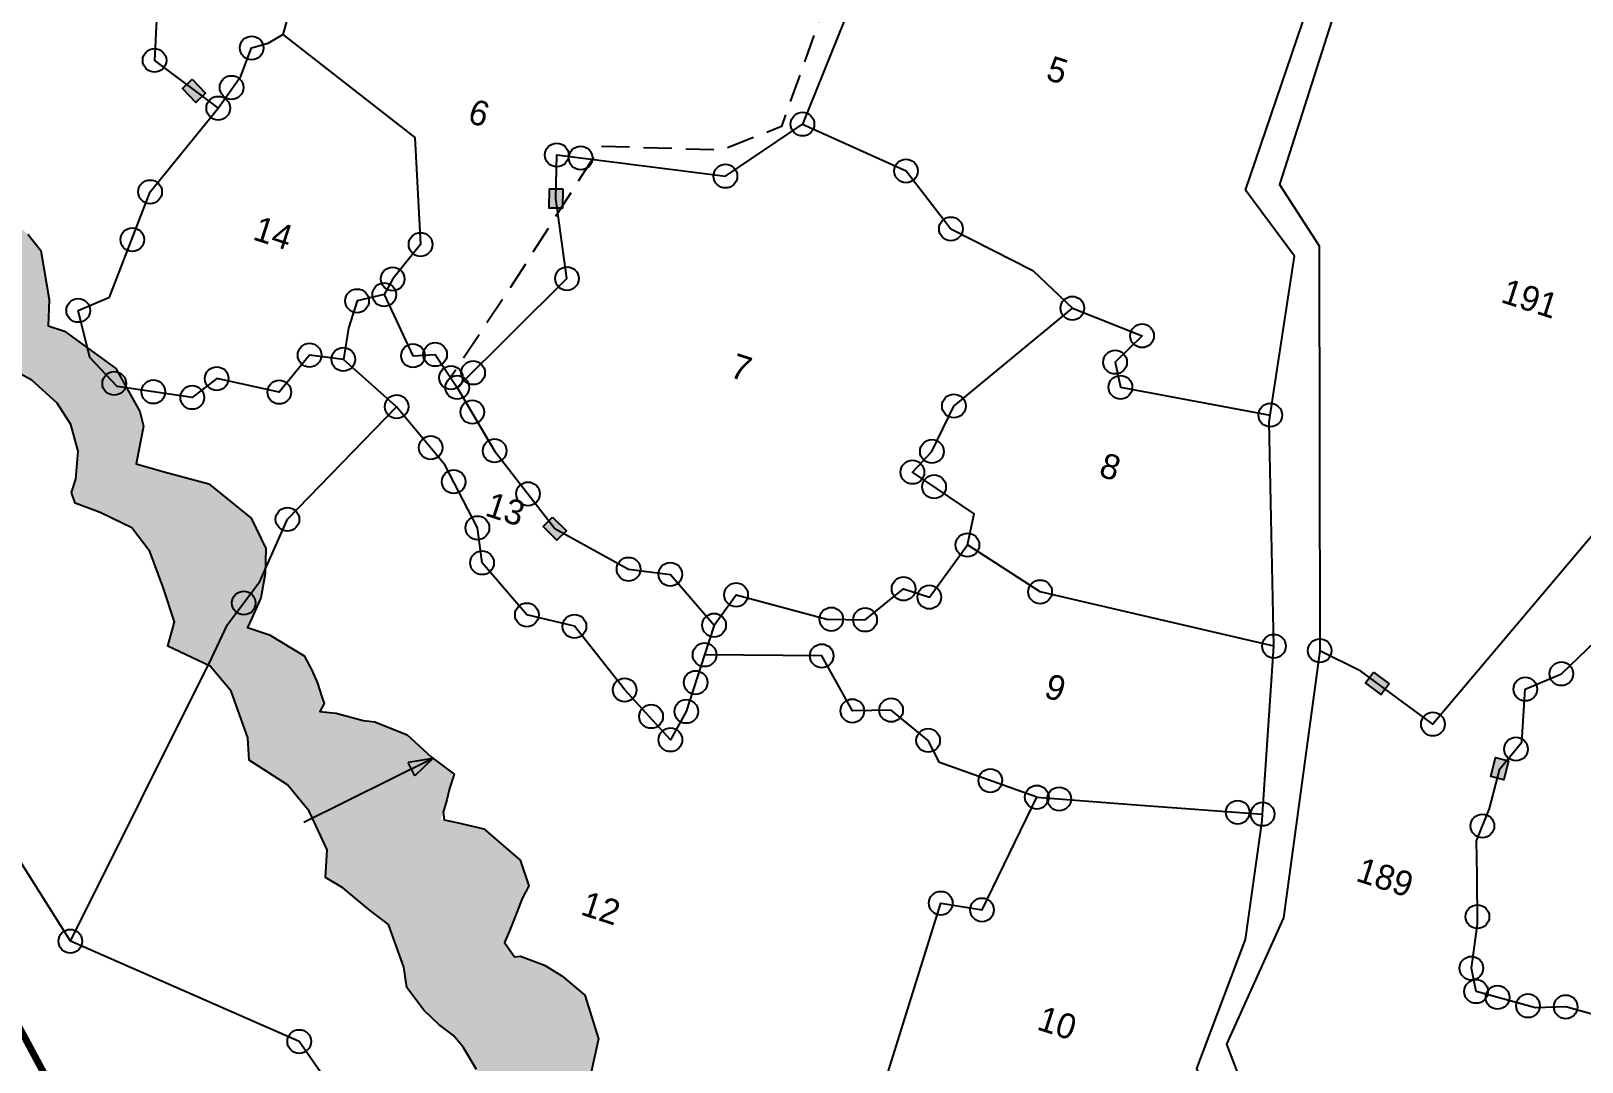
# Model space of a CAD drawing. Header units: metres. Extents: x 283060 to 287329, y 2093135 to 2097999.
# Drawn here: x 284651 to 284926.7, y 2095324.8 to 2095508.1 of the extents above; entities that cross this region are included whole.
import ezdxf
from ezdxf.enums import TextEntityAlignment as Align

# ---------------------------------------------------------------- set-up
doc = ezdxf.new("R2010")
doc.units = ezdxf.units.M
doc.linetypes.add('DASHED', pattern=[0.75, 0.5, -0.25])
for name, color, linetype in [('LINE_FOOTPATH', 1, 'DASHED'), ('POLY_HATCH', 12, 'Continuous'), ('POLY_PARCEL', 6, 'Continuous'), ('POLY_ROAD', 30, 'Continuous'), ('SYM_ARROW', 1, 'Continuous'), ('SYM_STONE', 1, 'Continuous'), ('TEXT_PARCEL', 7, 'Continuous'), ('V_BOUND_LINE', 7, 'Continuous')]:
    doc.layers.add(name, color=color, linetype=linetype)
doc.styles.add('TEXT_MAP', font='')
doc.styles.get('TEXT_MAP').set_extended_font_data('Kruti Dev 050')

# ---------------------------------------------------------------- blocks, each defined once
blk = doc.blocks.new('STONE')
blk.add_circle((0, 0), 0.851)
blk = doc.blocks.new('STONESQUAREFILLED')
blk.add_hatch(color=256).paths.add_polyline_path([(0.7, -0.48), (0.7, 0.48), (-0.7, 0.48), (-0.7, -0.48)])
blk.add_lwpolyline([(-0.7, 0.48), (0.7, 0.48), (0.7, -0.48), (-0.7, -0.48)], close=True)
blk = doc.blocks.new('ARROWASPECT')
h = blk.add_hatch(color=256)
h.paths.add_polyline_path([(2.85, -2.85), (3.72, -1.98), (0, 0)])
h.paths.add_polyline_path([(0, 0), (1.98, -3.72), (2.85, -2.85)])
for points in [[(0, 0), (17.15, -17.15)], [(0, 0), (1.98, -3.72)], [(0, 0), (3.72, -1.98)], [(3.72, -1.98), (1.98, -3.72)]]:
    blk.add_lwpolyline(points)

msp = doc.modelspace()

# ---------------------------------------------------------------- hatches: boundary and pattern name
at = {"layer": 'POLY_HATCH'}
h = msp.add_hatch(dxfattribs=at)
h.set_pattern_fill('ZIGZAG', color=256, scale=24.730919, angle=-17.9078, style=0)
h.set_pattern_definition([(342.09218, (284184.586, 2094971.0132), (3.892149, 1.991043), [3.091365, -3.091365]), (72.09218, (284187.5275, 2094970.0627), (-1.991043, 3.892149), [3.091365, -3.091365])])
h.paths.add_polyline_path([(284788.9, 2095240.46), (284791.18, 2095248.16), (284791.51, 2095253.89), (284791.74, 2095257.28), (284788.77, 2095261.48), (284786.09, 2095263.21), (284780.15, 2095264.27), (284774.94, 2095264.22), (284764.61, 2095262.37), (284767.39, 2095264.28), (284772.38, 2095266.34), (284776.09, 2095267.9), (284778.77, 2095273.52), (284778.41, 2095277.1), (284775.28, 2095284.81), (284772.31, 2095288.37), (284766.83, 2095289.49), (284757.65, 2095289.86), (284753.81, 2095289.37), (284755.66, 2095293.1), (284755.36, 2095297.52), (284753.41, 2095304.21), (284752.27, 2095308.04), (284748.64, 2095312.88), (284743.74, 2095315.12), (284741.38, 2095316.53), (284739.09, 2095317.48), (284741.08, 2095320.95), (284747.81, 2095318.34), (284748.65, 2095319.59), (284750.44, 2095322.47), (284751.88, 2095328.92), (284749.4, 2095336.65), (284745.33, 2095340.12), (284742.25, 2095341.98), (284738, 2095343.57), (284736.9, 2095343.5), (284735.12, 2095346.02), (284736.01, 2095348.11), (284737.09, 2095350.79), (284739.32, 2095356.46), (284737.91, 2095360.69), (284731.48, 2095366.23), (284726.65, 2095367.36), (284723.82, 2095367.99), (284724.92, 2095371.37), (284725.94, 2095376.12), (284722.18, 2095378.96), (284717.84, 2095382.96), (284712.09, 2095385.25), (284710, 2095385.49), (284705.24, 2095386.82), (284702.31, 2095387.12), (284703.07, 2095388.51), (284701.88, 2095392.16), (284700.88, 2095394.43), (284699.55, 2095397.02), (284693.4, 2095400.74), (284689.48, 2095402.01), (284690.24, 2095403.71), (284691.84, 2095407.3), (284692.58, 2095411.6), (284692.73, 2095416.1), (284690.14, 2095421.47), (284682.6, 2095427.59), (284674.63, 2095429.73), (284669.67, 2095431.12), (284670.98, 2095437.83), (284670.3, 2095440.43), (284666.06, 2095448.07), (284656.95, 2095454.69), (284653.98, 2095455.65), (284654.23, 2095460.33), (284652.71, 2095469.04), (284650.41, 2095471.95), (284647.52, 2095474.39), (284644.97, 2095475.87), (284641.05, 2095477.13), (284638.9, 2095477.18), (284636.63, 2095476.18), (284636.68, 2095477.68), (284637.44, 2095480.03), (284638.57, 2095484.86), (284638.01, 2095488.49), (284637, 2095492.07), (284629.3, 2095501.04), (284626.02, 2095503.62), (284624.59, 2095503.86), (284621.91, 2095504.29), (284618.73, 2095503.81), (284614.05, 2095502.73), (284611.56, 2095499.44), (284618.34, 2095495.93), (284623.81, 2095489.41), (284626.85, 2095484.1), (284629.15, 2095475.14), (284631.99, 2095471.19), (284637.3, 2095467.53), (284639.6, 2095464.62), (284642.38, 2095458.7), (284643.02, 2095453.79), (284644.63, 2095449.37), (284650.83, 2095446.23), (284655.64, 2095441.92), (284658.08, 2095438.11), (284659.36, 2095433.37), (284658.93, 2095428.41), (284658.17, 2095426.06), (284658.84, 2095424.12), (284663.29, 2095422.47), (284668.91, 2095419.78), (284672.08, 2095415.52), (284674.41, 2095409.35), (284676.49, 2095403.06), (284675.29, 2095398.69), (284682.81, 2095395.18), (284686.57, 2095390.72), (284689.51, 2095382.42), (284689.74, 2095378.45), (284696.55, 2095374.08), (284700.44, 2095369.37), (284703.63, 2095362.5), (284703.35, 2095357.61), (284706.43, 2095355.75), (284711.02, 2095351.89), (284714.5, 2095349.25), (284717.24, 2095341.66), (284717.79, 2095338.02), (284720.82, 2095334.02), (284723.45, 2095331.44), (284726.94, 2095328.87), (284730.17, 2095323.43), (284730.31, 2095316.1), (284728.93, 2095310.49), (284735.65, 2095306.22), (284738.52, 2095301.99), (284741.38, 2095295.44), (284741.84, 2095288.16), (284744.2, 2095286.75), (284743.24, 2095281.57), (284739.18, 2095280.58), (284741.08, 2095279.1), (284746.1, 2095276.65), (284750.66, 2095270.07), (284752.08, 2095265.6), (284752.3, 2095262.93), (284752.02, 2095257.51), (284750.85, 2095251.08), (284752.29, 2095250.18), (284758.39, 2095247.88), (284761.41, 2095244.24), (284762.77, 2095238.81), (284763.74, 2095237.39), (284764.3, 2095233.1), (284763.74, 2095230.04), (284763.26, 2095225.22), (284764.65, 2095223.47), (284768.25, 2095221.23), (284770.96, 2095216.89), (284772.81, 2095213.92), (284773.81, 2095208.86), (284774.56, 2095205.81), (284771.38, 2095198.13), (284777.01, 2095193.98), (284779.27, 2095189.58), (284779.92, 2095182.58), (284777.35, 2095178.95), (284776.52, 2095177.06), (284782.09, 2095173.53), (284784.79, 2095169.84), (284787.25, 2095164.07), (284786.83, 2095160.75), (284786.92, 2095158.34), (284787.52, 2095156.2), (284787.43, 2095151.67), (284792.28, 2095148.82), (284795.77, 2095144.89), (284797.88, 2095141.39), (284799.82, 2095136.66), (284799.48, 2095130.93), (284798.33, 2095128.05), (284802.42, 2095122.62), (284804.49, 2095117.63), (284805.21, 2095109.83), (284805.46, 2095104.56), (284810.04, 2095097.14), (284809.14, 2095092.4), (284808.97, 2095087.53), (284807.14, 2095082.88), (284805.35, 2095079.35), (284809.36, 2095073.19), (284810.92, 2095068.47), (284810.56, 2095065.34), (284808.86, 2095058.75), (284806.46, 2095050.29), (284804.54, 2095048.04), (284802.14, 2095046.65), (284801.19, 2095043.71), (284803.48, 2095042.76), (284806.74, 2095038.5), (284807.26, 2095035.05), (284806.21, 2095029.76), (284804.5, 2095023.83), (284803.69, 2095020.63), (284801.1, 2095018.65), (284802.48, 2095016.91), (284805.11, 2095014.33), (284805.88, 2095009.33), (284804.96, 2095003.13), (284802.21, 2094997.97), (284799.14, 2094993.83), (284800.2, 2094991.11), (284801.53, 2094988.52), (284802.17, 2094982.47), (284801.31, 2094977.13), (284799.19, 2094973.92), (284797.28, 2094969.34), (284798.96, 2094964.48), (284799.79, 2094958.37), (284799.13, 2094952.96), (284797.62, 2094946.96), (284794.87, 2094941.79), (284792.7, 2094937.09), (284790.72, 2094932.97), (284788.34, 2094930.28), (284787.64, 2094928.78), (284786.13, 2094922.77), (284786.55, 2094919.39), (284786.08, 2094914.57), (284783.78, 2094906.49), (284779.86, 2094903.39), (284777.09, 2094900.82), (284773.45, 2094899.62), (284771.51, 2094898.95), (284770.74, 2094897.9), (284771.53, 2094889.64), (284780.07, 2094887.09), (284782.92, 2094882.5), (284790.87, 2094881.66), (284800.08, 2094884.74), (284804.59, 2094889.98), (284806.42, 2094896.31), (284804.19, 2094905.47), (284801.8, 2094910.13), (284798.87, 2094917.14), (284796.67, 2094922.39), (284795.67, 2094924.66), (284799.88, 2094926.97), (284803.57, 2094929.68), (284807.05, 2094933.74), (284809.62, 2094937.67), (284811.08, 2094941.52), (284813.18, 2094946.68), (284813.8, 2094956.65), (284811.03, 2094962.9), (284815.97, 2094963.46), (284820.9, 2094965.33), (284824.2, 2094967.51), (284825.54, 2094970.32), (284827.33, 2094974.5), (284829.11, 2094979.33), (284828.61, 2094983.82), (284827.33, 2094987.91), (284821.63, 2094991.69), (284824.29, 2094993.21), (284828.11, 2094995.01), (284830.66, 2095001.54), (284830.54, 2095007.2), (284829.07, 2095011.35), (284824.4, 2095015.67), (284830.42, 2095020.21), (284832.32, 2095025.44), (284831.11, 2095036.43), (284827.78, 2095044.21), (284821.78, 2095047.79), (284824.11, 2095050.28), (284828.25, 2095053.05), (284832.05, 2095057.45), (284833.76, 2095062.74), (284832.87, 2095066.7), (284831.64, 2095072.94), (284823.39, 2095078.2), (284829.11, 2095086.52), (284831.6, 2095090.9), (284834.96, 2095093.92), (284828.72, 2095100.05), (284819.78, 2095107.36), (284822.49, 2095109.07), (284825.08, 2095111.05), (284827.32, 2095115.3), (284826.09, 2095121.54), (284817.56, 2095127.97), (284809.4, 2095130.82), (284811.53, 2095132.73), (284816.92, 2095134.67), (284821.23, 2095139.33), (284823.98, 2095145.14), (284821.83, 2095151.89), (284819.26, 2095155.97), (284814.94, 2095158.01), (284811.93, 2095159.42), (284807.96, 2095159.19), (284801.32, 2095159.39), (284804.23, 2095161.37), (284808.77, 2095163.68), (284810.89, 2095166.24), (284812.16, 2095169.51), (284811.54, 2095173.6), (284808.45, 2095176.76), (284804.71, 2095179.27), (284801.38, 2095181), (284797.65, 2095182.2), (284801.79, 2095184.97), (284802.67, 2095188.36), (284804.02, 2095191.17), (284805.14, 2095196), (284803.68, 2095198.85), (284800.72, 2095202.4), (284797.37, 2095205.43), (284794.11, 2095206.05), (284790.53, 2095205.69), (284792.21, 2095206.88), (284795.57, 2095210.56), (284798.13, 2095214.77), (284797.75, 2095220.95), (284794.76, 2095227.1), (284787.42, 2095231.85), (284783.7, 2095233.06), (284785.12, 2095234.11)])

# ---------------------------------------------------------------- linework, layer by layer
at = {"layer": 'LINE_FOOTPATH', "ltscale": 10, "flags": 128}
msp.add_lwpolyline([(284906.58, 2095600.91), (284858.23, 2095581.21), (284835.59, 2095582.75), (284824.34, 2095583.75), (284799.64, 2095551.26), (284798.88, 2095531.79), (284784.37, 2095491.1), (284773.81, 2095486.89), (284752.2, 2095487.57), (284735.67, 2095461.63), (284725.6, 2095446.51)], dxfattribs=at)
at = {"layer": 'POLY_HATCH'}
for points in [[(284650.41, 2095471.95), (284652.71, 2095469.04), (284654.23, 2095460.33), (284654.06, 2095457.14), (284654.01, 2095455.64), (284656.95, 2095454.69), (284666.06, 2095448.07), (284670.3, 2095440.43), (284670.98, 2095437.83), (284669.67, 2095431.12), (284674.63, 2095429.73), (284682.6, 2095427.59), (284690.14, 2095421.47), (284692.73, 2095416.1), (284692.58, 2095411.6), (284691.84, 2095407.3), (284690.24, 2095403.71), (284689.48, 2095402.01), (284693.4, 2095400.74), (284699.55, 2095397.02), (284700.88, 2095394.43), (284701.88, 2095392.16), (284702.75, 2095389.5), (284703.08, 2095388.53), (284702.31, 2095387.12), (284705.24, 2095386.82), (284710, 2095385.49), (284712.09, 2095385.25), (284717.84, 2095382.96), (284722.18, 2095378.96), (284726.18, 2095375.94), (284725.35, 2095373.4), (284724.92, 2095371.37), (284724.22, 2095369.22), (284724.43, 2095367.86), (284726.65, 2095367.36), (284731.48, 2095366.23), (284737.91, 2095360.69), (284739.45, 2095356.08), (284738.3, 2095353.86), (284737.09, 2095350.79), (284736.01, 2095348.11), (284735.12, 2095346.02), (284736.9, 2095343.5), (284738, 2095343.57), (284742.25, 2095341.98), (284745.33, 2095340.12), (284749.4, 2095336.65), (284751.88, 2095328.92), (284750.44, 2095322.47)], [(284730.17, 2095323.43), (284727.79, 2095327.44), (284726.08, 2095329.51), (284723.45, 2095331.44), (284720.82, 2095334.02), (284717.79, 2095338.02), (284717.24, 2095341.66), (284714.5, 2095349.25), (284711.02, 2095351.89), (284706.43, 2095355.75), (284703.35, 2095357.61), (284703.63, 2095362.5), (284700.44, 2095369.37), (284696.55, 2095374.08), (284689.74, 2095378.45), (284689.51, 2095382.42), (284686.57, 2095390.72), (284682.81, 2095395.18), (284675.29, 2095398.69), (284676.49, 2095403.06), (284674.41, 2095409.35), (284672.08, 2095415.52), (284668.91, 2095419.78), (284663.29, 2095422.47), (284658.84, 2095424.12), (284658.17, 2095426.06), (284658.93, 2095428.41), (284659.36, 2095433.37), (284658.08, 2095438.11), (284655.64, 2095441.92), (284651.11, 2095445.98), (284648.16, 2095447.58)]]:
    msp.add_lwpolyline(points, dxfattribs=at)
at = {"layer": 'POLY_PARCEL'}
for points in [[(284665.6, 2095525.7), (284673.56, 2095516.15), (284672.93, 2095502.86), (284684.25, 2095494.35)], [(284700.63, 2095519.28), (284698.44, 2095512.55), (284696.38, 2095509.75), (284695.72, 2095507.45)], [(284799.3, 2095519.34), (284788.12, 2095491.53)], [(284684.25, 2095494.35), (284688.28, 2095500.05), (284690.2, 2095505.07), (284693.14, 2095505.9), (284695.72, 2095507.45)], [(284695.72, 2095507.45), (284719.23, 2095489.15), (284720.22, 2095470.12), (284715.27, 2095464), (284713.77, 2095461.21)], [(284706.5, 2095449.7), (284700.5, 2095450.45), (284695.11, 2095443.88), (284683.99, 2095446.28), (284679.64, 2095442.93), (284666.3, 2095444.87), (284661.42, 2095450.01), (284659.37, 2095458.4), (284664.9, 2095460.77), (284672.15, 2095479.48), (284672.15, 2095479.48), (284672.15, 2095479.48), (284684.25, 2095494.35)], [(284657.97, 2095346.25), (284625.21, 2095398.18), (284599.53, 2095436.98), (284620.57, 2095465.12), (284607.23, 2095491.53)], [(284726.75, 2095444.72), (284726.75, 2095444.72), (284746.25, 2095464.06), (284744.3, 2095478.3), (284744.44, 2095486.04), (284774.43, 2095482.28), (284788.12, 2095491.53)], [(284788.12, 2095491.53), (284806.53, 2095483.2), (284814.5, 2095472.9), (284829.06, 2095465.52), (284836.1, 2095458.79)], [(284713.77, 2095461.21), (284708.95, 2095460.1), (284707.39, 2095455.25), (284706.5, 2095449.7)], [(284713.77, 2095461.21), (284718.88, 2095450.35), (284722.82, 2095450.57), (284726.75, 2095444.72)], [(284817.44, 2095416.7), (284818.64, 2095422.25), (284807.66, 2095429.66), (284811.12, 2095433.34), (284815.03, 2095441.41), (284836.1, 2095458.79)], [(284836.1, 2095458.79), (284848.49, 2095453.9), (284843.7, 2095449.21), (284844.64, 2095444.74), (284871.28, 2095439.8)], [(284715.97, 2095441.29), (284706.5, 2095449.7)], [(284726.75, 2095444.72), (284733.39, 2095433.46), (284744.08, 2095419.61), (284757.2, 2095412.4), (284764.63, 2095411.48), (284772.41, 2095402.43)], [(284657.97, 2095346.25), (284683.12, 2095396.66), (284685.92, 2095402.58), (284691.67, 2095410.23), (284696.57, 2095421.27), (284715.97, 2095441.29)], [(284770.71, 2095397.18), (284767.46, 2095387.1), (284764.64, 2095382.07), (284756.51, 2095390.93), (284756.51, 2095390.93), (284747.58, 2095402.24), (284747.58, 2095402.24), (284739.12, 2095404.28), (284731.16, 2095413.53), (284730.34, 2095419.74), (284724.56, 2095430.97), (284715.97, 2095441.29)], [(284949.45, 2095415.29), (284931.38, 2095421.85), (284900.19, 2095384.85), (284887.38, 2095394.27), (284880.07, 2095397.91)], [(284772.41, 2095402.43), (284776.32, 2095407.84), (284792.46, 2095403.52), (284799.26, 2095403.4), (284806.09, 2095408.92), (284810.67, 2095407.44), (284817.44, 2095416.7)], [(284871.93, 2095398.7), (284830.36, 2095408.36), (284817.44, 2095416.7)], [(284940.55, 2095329.89), (284923.8, 2095334.59), (284918.45, 2095334.39), (284907.87, 2095337.33), (284907.03, 2095341.45), (284908.12, 2095349.26), (284908.04, 2095357.94), (284907.91, 2095364.1), (284910.24, 2095369.83), (284912.06, 2095376.93), (284915.99, 2095381.67), (284916.62, 2095391.07), (284923.03, 2095393.8), (284935.22, 2095405.48), (284949.45, 2095415.29)], [(284772.41, 2095402.43), (284770.71, 2095397.18)], [(284829.78, 2095371.85), (284812.46, 2095378.04), (284810.46, 2095381.96), (284803.88, 2095387.35), (284796.99, 2095387.2), (284791.54, 2095396.98), (284770.71, 2095397.18)], [(284794.52, 2095294.76), (284812.7, 2095353.01), (284820.04, 2095351.83), (284829.78, 2095371.85)], [(284829.78, 2095371.85), (284846.61, 2095370.57), (284869.91, 2095368.85)], [(284730.04, 2095245.46), (284727.19, 2095246.41), (284717.01, 2095252.11), (284697.82, 2095261.91), (284689.31, 2095282.43), (284712.43, 2095308.59), (284698.65, 2095328.42), (284657.97, 2095346.25)]]:
    msp.add_lwpolyline(points, dxfattribs=at)
at = {"layer": 'POLY_ROAD'}
for points in [[(284871.28, 2095439.8), (284875.58, 2095468.07), (284866.87, 2095479.77), (284886.05, 2095536.18)], [(284889.76, 2095533.58), (284872.94, 2095480.78), (284879.99, 2095469.86), (284880.07, 2095397.91)], [(284871.93, 2095398.7), (284871.08, 2095438.54), (284871.28, 2095439.8)], [(284869.91, 2095368.85), (284871.93, 2095398.7)], [(284880.07, 2095397.91), (284873.63, 2095350.4), (284863.5, 2095327.97), (284871.43, 2095307.15), (284870.31, 2095286.54)], [(284863.44, 2095286.15), (284865.34, 2095306.91), (284858.24, 2095323.62), (284866.85, 2095346.54), (284869.83, 2095367.67), (284869.91, 2095368.85)]]:
    msp.add_lwpolyline(points, dxfattribs=at)
at = {"layer": 'V_BOUND_LINE', "const_width": 1.24}
msp.add_lwpolyline([(284783.91, 2094846.52), (284764.21, 2094862.95), (284779.09, 2094987.95), (284788.53, 2095068.79), (284708.96, 2095219.22), (284631.53, 2095363.23), (284570.11, 2095480.94)], dxfattribs=at)

# ---------------------------------------------------------------- block references
at = {"layer": 'SYM_ARROW', "xscale": 1.055779071904916, "yscale": 1.055779071904916, "zscale": 1.055779071904916, "rotation": 251.3422245997955}
msp.add_blockref('ARROWASPECT', (284722.43, 2095378.74), dxfattribs=at)
at = {"layer": 'SYM_STONE', "xscale": 2.473091899648725, "yscale": 2.473091899648725, "zscale": 2.473091899648725}
for name, p, rotation in [('STONE', (284690.2, 2095505.07), 342.0921771281583), ('STONE', (284672.93, 2095502.86), 342.0921771281583), ('STONE', (284686.63, 2095498.03), 342.0921771281583), ('STONESQUAREFILLED', (284679.95, 2095497.43), 314.1211800214178), ('STONE', (284684.25, 2095494.35), 342.0921771281583), ('STONE', (284788.12, 2095491.53), 342.0921771281583), ('STONE', (284744.44, 2095486.04), 342.0921771281583), ('STONE', (284748.69, 2095485.5), 342.0921771281583), ('STONE', (284774.43, 2095482.28), 342.0921771281583), ('STONE', (284806.53, 2095483.2), 342.0921771281583), ('STONE', (284672.15, 2095479.48), 342.0921771281583), ('STONESQUAREFILLED', (284744.3, 2095478.3), 269.4194088412087), ('STONE', (284814.5, 2095472.9), 342.0921771281583), ('STONE', (284668.98, 2095470.99), 342.0921771281583), ('STONE', (284720.22, 2095470.12), 342.0921771281583), ('STONE', (284715.27, 2095464), 342.0921771281583), ('STONE', (284746.25, 2095464.06), 342.0921771281583), ('STONE', (284708.95, 2095460.1), 342.0921771281583), ('STONE', (284713.77, 2095461.21), 342.0921771281583), ('STONE', (284659.37, 2095458.4), 342.0921771281583), ('STONE', (284836.1, 2095458.79), 342.0921771281583), ('STONE', (284848.49, 2095453.9), 342.0921771281583), ('STONE', (284700.5, 2095450.45), 342.0921771281583), ('STONE', (284706.5, 2095449.7), 342.0921771281583), ('STONE', (284718.88, 2095450.35), 342.0921771281583), ('STONE', (284722.82, 2095450.57), 342.0921771281583), ('STONE', (284843.7, 2095449.21), 342.0921771281583), ('STONE', (284665.77, 2095445.43), 342.0921771281583), ('STONE', (284683.99, 2095446.28), 342.0921771281583), ('STONE', (284725.64, 2095446.44), 342.0921771281583), ('STONE', (284729.57, 2095447.32), 342.0921771281583), ('STONE', (284672.73, 2095443.94), 342.0921771281583), ('STONE', (284679.64, 2095442.93), 342.0921771281583), ('STONE', (284695.11, 2095443.88), 342.0921771281583), ('STONE', (284726.75, 2095444.72), 342.0921771281583), ('STONE', (284844.64, 2095444.74), 342.0921771281583), ('STONE', (284715.97, 2095441.29), 342.0921771281583), ('STONE', (284729.42, 2095440.34), 342.0921771281583), ('STONE', (284815.03, 2095441.41), 342.0921771281583), ('STONE', (284871.28, 2095439.8), 342.0921771281583), ('STONE', (284722.03, 2095434.01), 342.0921771281583), ('STONE', (284733.39, 2095433.46), 342.0921771281583), ('STONE', (284811.12, 2095433.34), 342.0921771281583), ('STONE', (284807.66, 2095429.66), 342.0921771281583), ('STONE', (284726.11, 2095427.95), 342.0921771281583), ('STONE', (284811.52, 2095427.06), 342.0921771281583), ('STONE', (284739.32, 2095425.78), 342.0921771281583), ('STONE', (284696.57, 2095421.27), 342.0921771281583), ('STONE', (284730.34, 2095419.74), 342.0921771281583), ('STONESQUAREFILLED', (284744.08, 2095419.61), 314.7303412917366), ('STONE', (284817.44, 2095416.7), 342.0921771281583), ('STONE', (284731.16, 2095413.53), 342.0921771281583), ('STONE', (284757.2, 2095412.4), 342.0921771281583), ('STONE', (284764.63, 2095411.48), 342.0921771281583), ('STONE', (284776.32, 2095407.84), 342.0921771281583), ('STONE', (284806.09, 2095408.92), 342.0921771281583), ('STONE', (284810.67, 2095407.44), 342.0921771281583), ('STONE', (284830.36, 2095408.36), 342.0921771281583), ('STONE', (284688.79, 2095406.39), 342.0921771281583), ('STONE', (284739.12, 2095404.28), 342.0921771281583), ('STONE', (284747.58, 2095402.24), 342.0921771281583), ('STONE', (284772.41, 2095402.43), 342.0921771281583), ('STONE', (284793.24, 2095403.5), 342.0921771281583), ('STONE', (284799.26, 2095403.4), 342.0921771281583), ('STONE', (284871.93, 2095398.7), 342.0921771281583), ('STONE', (284770.71, 2095397.18), 342.0921771281583), ('STONE', (284791.54, 2095396.98), 342.0921771281583), ('STONE', (284880.07, 2095397.91), 342.0921771281583), ('STONE', (284923.03, 2095393.8), 342.0921771281583), ('STONE', (284756.51, 2095390.93), 342.0921771281583), ('STONE', (284769.12, 2095392.24), 342.0921771281583), ('STONESQUAREFILLED', (284890.32, 2095392.11), 323.6672211817906), ('STONE', (284916.62, 2095391.07), 342.0921771281583), ('STONE', (284803.88, 2095387.35), 342.0921771281583), ('STONE', (284761.21, 2095386.21), 342.0921771281583), ('STONE', (284767.46, 2095387.1), 342.0921771281583), ('STONE', (284796.99, 2095387.2), 342.0921771281583), ('STONE', (284900.19, 2095384.85), 342.0921771281583), ('STONE', (284764.64, 2095382.07), 342.0921771281583), ('STONE', (284810.46, 2095381.96), 342.0921771281583), ('STONE', (284914.96, 2095380.42), 342.0921771281583), ('STONESQUAREFILLED', (284912.06, 2095376.93), 255.6705537175289), ('STONE', (284821.51, 2095374.81), 342.0921771281583), ('STONE', (284829.78, 2095371.85), 342.0921771281583), ('STONE', (284833.76, 2095371.55), 342.0921771281583), ('STONE', (284865.49, 2095369.18), 342.0921771281583), ('STONE', (284869.91, 2095368.85), 342.0921771281583), ('STONE', (284908.99, 2095366.75), 342.0921771281583), ('STONE', (284812.7, 2095353.01), 342.0921771281583), ('STONE', (284820.04, 2095351.83), 342.0921771281583), ('STONE', (284908.11, 2095350.62), 342.0921771281583), ('STONE', (284657.97, 2095346.25), 342.0921771281583), ('STONE', (284907.03, 2095341.45), 342.0921771281583), ('STONE', (284907.87, 2095337.33), 342.0921771281583), ('STONE', (284911.68, 2095336.27), 342.0921771281583), ('STONE', (284917.09, 2095334.77), 342.0921771281583), ('STONE', (284923.8, 2095334.59), 342.0921771281583), ('STONE', (284698.65, 2095328.42), 342.0921771281583)]:
    msp.add_blockref(name, p, dxfattribs=dict(at, rotation=rotation))

# ---------------------------------------------------------------- texts
at = {"layer": 'TEXT_PARCEL', "style": 'TEXT_MAP'}
for s, height, p in [('5', 4.45, (284833.42, 2095501.11)), ('6', 4.45, (284730.64, 2095493.53)), ('14', 4.452, (284694.04, 2095472.17)), ('191', 4.452, (284917.46, 2095460.52)), ('7', 4.45, (284777.25, 2095448.25)), ('8', 4.45, (284842.85, 2095430.63)), ('13', 4.452, (284735.33, 2095423.09)), ('9', 4.45, (284833.09, 2095391.34)), ('189', 4.452, (284891.71, 2095357.63)), ('12', 4.452, (284752.31, 2095352.18)), ('10', 4.452, (284833.42, 2095331.73))]:
    msp.add_text(s, height=height, rotation=342.0922, dxfattribs=at).set_placement(p, align=Align.MIDDLE)

doc.saveas('drawing.dxf')
